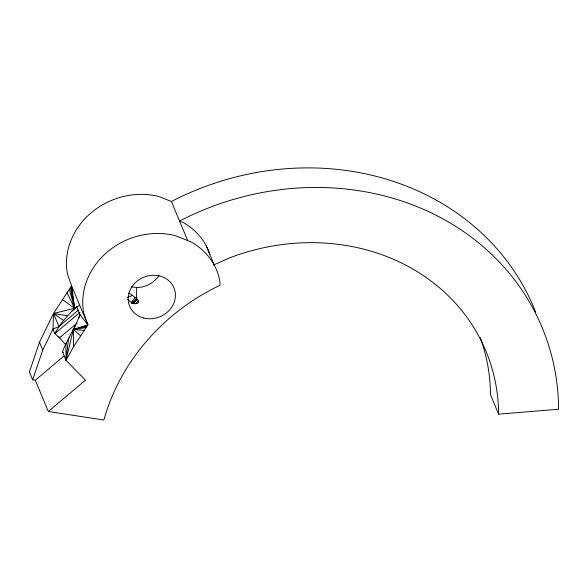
<?xml version="1.0" encoding="UTF-8"?>
<svg xmlns="http://www.w3.org/2000/svg" width="588" height="588" viewBox="0 0 588 588"><rect width="100%" height="100%" fill="white"/><g stroke="black" fill="none" stroke-linecap="round" stroke-linejoin="round"><path stroke-width="0.88" d="M159.069 275.287A24.012 21.337 -22.6 0 1 136.673 287.495L136.467 298.439L131.514 303.386M187.712 240.624L171.439 201.522L159.252 196.62A70.156 62.343 -22.6 0 0 67.488 274.052L71.596 285.768L53.486 313.485L52.986 329.015L42.755 350.014L32.656 379.819L35.295 380.223L64.041 355.968M79.74 305.319L74.61 308.252L53.486 313.485L39.499 342.194L29.4 371.998L32.656 379.819M35.295 380.223L48.319 411.504L85.473 380.149L66.01 360.297L62.482 351.83C67.245 338.938 75.484 327.634 79.88 314.58L76.616 306.745C68.752 313.764 60.197 323.481 54.882 333.565L59.506 337.909A23.086 3.55 49.8 0 1 65.68 344.678M48.319 411.504L103.863 420.023C120.312 360.885 164.787 311.228 220.022 285.32L219.824 280.895A70.156 62.343 -22.6 0 0 191.504 242.153L175.525 235.722A70.156 62.343 -22.6 0 0 83.761 313.154L87.877 324.87L73.566 346.729L66.01 360.297L65.981 343.48M75.088 326.443L73.309 329.603L66.01 360.297L68.546 338.563L69.737 337.181M78.674 318.027L79.527 316.697M131.418 302.247L135.122 297.469L138.584 300.696L138.643 302.136L137.563 303.334C133.836 304.709 129.86 302.181 127.787 299.189M133.322 303.665L137.379 299.101L131.94 303.695M135.416 303.834L138.584 300.696M71.868 311.17L77.381 306.517M79.99 312.382L54.882 333.565L52.986 329.015L58.932 326.546L78.557 310.023M76.94 323.202L59.506 337.909L58.851 336.351M74.647 328.471L73.309 329.603L73.566 346.729M171.439 201.522L172.071 201.147A268.723 238.794 -22.6 0 1 535.624 312M213.525 265.041L229.871 257.75A207.777 184.632 -22.6 0 1 498.609 414.158L558.6 409.248A268.723 238.794 -22.6 0 0 180.215 220.698L179.575 221.073L183.36 222.602A70.156 62.343 -22.6 0 1 209.85 254.325M127.5 297.528L132.535 295.419L135.122 297.469M62.504 299.608L74.61 308.252L71.596 285.768L87.877 324.87L73.309 329.603L80.681 335.785M87.414 325.421L73.309 329.603L84.238 330.316M86.914 326.2L73.309 329.603L86.017 327.575M131.506 286.834L136.673 287.495M58.932 326.546L53.486 313.485L67.554 315.778M128.713 293L132.535 295.419M53.486 313.485L63.71 320.578M62.482 351.83L63.32 352.8M87.877 324.87L79.88 314.58L80.38 315.366M67.01 292.677L74.61 308.252L71.141 286.319M498.609 414.158L490.465 394.607A207.777 184.632 -22.6 0 0 480.131 337.49M206.292 245.982L214.429 265.533M39.499 342.194L42.755 350.014M69.266 289.2L74.61 308.252L70.398 287.466M143.67 318.005A24.012 21.337 -22.6 0 0 175.077 291.501A24.012 21.337 -22.6 0 0 136.637 281.564A24.012 21.337 -22.6 0 0 143.67 318.005"/></g></svg>
